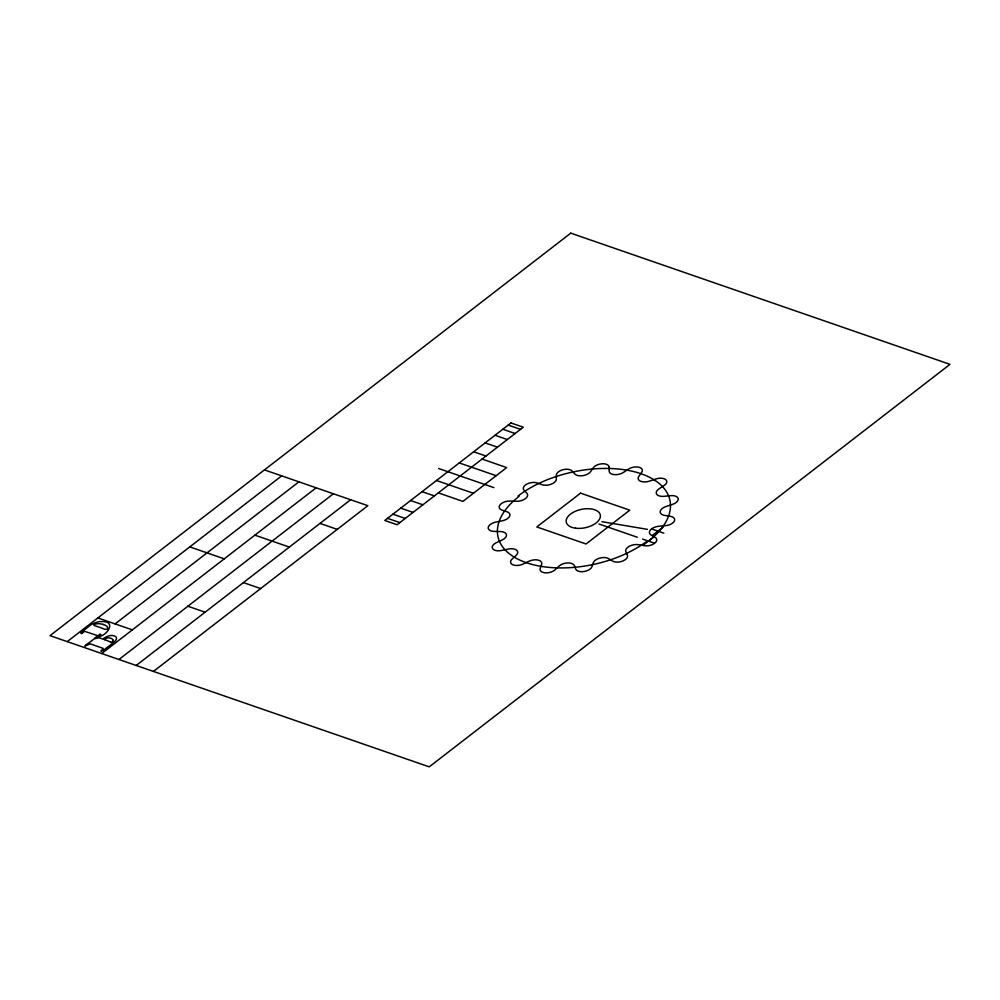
<?xml version="1.0" encoding="UTF-8"?>
<svg xmlns="http://www.w3.org/2000/svg" width="1000" height="1000" viewBox="0 0 1000 1000"><rect width="100%" height="100%" fill="white"/><g stroke="black" fill="none" stroke-linecap="round" stroke-linejoin="round"><path stroke-width="1.5" d="M95.9 637.513L100.062 634.05L100.975 634.637A8.4 4.525 -11.9 0 1 100.75 634.875L100.688 634.938A13.462 7.25 -11.9 0 0 100.325 635.312A10.888 5.863 -11.9 0 0 99.763 635.8L99.4 636.125A10.888 5.863 -11.9 0 1 98.837 636.6L98.475 637.562L102.963 639.113L103.825 638.45M110.125 645.263L114.45 641.65A9 4.85 -11.9 0 0 116.525 638.4L116.275 637.413A6.775 3.65 -11.9 0 0 114.738 636.1L112.963 635.575A5.575 3 -11.9 0 0 110.6 635.538L108.688 635.913A11.262 6.062 -11.9 0 0 103.863 638.462M67.237 641.612L281.675 475.875M82.137 633.325L82.163 633.3A9.825 5.3 -11.9 0 0 83.075 632.438L84.1 631.663A1.363 0.737 -11.9 0 1 84.575 631.362M115.113 623.9L298.913 481.838M101.713 653.538L316.15 487.8M118.95 659.5L333.387 493.762M136.188 665.462L350.625 499.738M153.425 671.425L367.863 505.7L264.438 469.913M652.688 535.175L663.188 527.062M643.225 545.175L653.725 537.05M109.812 645.5L109.738 645.562A17.512 9.438 -11.9 0 1 108.1 646.688L104.65 649.362A17.512 9.438 -11.9 0 1 103.338 650.5L100.825 651.137L103.175 648.7A1.412 0.762 -11.9 0 0 103.075 648.35L94.4 645.325A8.4 4.525 -11.9 0 1 94.012 645.163L93.725 645.037A15.562 8.387 -11.9 0 0 92.688 644.613L89.862 643.838A3.675 1.988 -11.9 0 0 88.938 644.4L84.913 646.137L85.463 645.175A21.188 11.413 -11.9 0 1 87.025 644.1L88.338 643.288A13.5 7.275 -11.9 0 0 88.763 643.012L96.237 637.225A7.262 3.912 -11.9 0 0 97.338 636.5L97.338 635.562L84.738 631.362M98.05 637.6L99.975 636.45A5.9 3.175 -11.9 0 0 100.4 636.188C107.562 634.438 115.487 622.05 103.612 621.625A10.113 5.45 -11.9 0 0 100.188 621.6L97.175 622.112A13.675 7.362 -11.9 0 0 90.225 625.288L81.487 632.2A5.088 2.737 -11.9 0 0 80.662 632.938L81.587 633.612A1.25 0.675 -11.9 0 1 81.938 633.425M601.912 521.688L647.425 529.35M95.075 638.638L96.988 638.212A17.075 9.2 -11.9 0 0 98.038 637.6M508.2 425.087L520.513 429.338M502.812 429.25L515.125 433.512M495.012 435.275L507.325 439.538M485.163 442.9L497.475 447.15M473.675 451.775L485.988 456.025M482.062 459.062L506.675 467.587L462.925 501.4L438.312 492.875M652.038 529.075L663.85 533.162M459.25 462.925L496.175 475.7M438.65 468.525L493.875 487.625M598.95 523.975L637.238 537.225M642.562 539.062L654.375 543.162M436.5 480.5L473.425 493.288M422.075 491.662L434.375 495.913M410.588 500.538L422.9 504.787M400.725 508.15L413.038 512.413M392.938 514.175L405.238 518.438M387.537 518.35L399.85 522.6M319.988 523.413L337.225 529.375M254.875 535.163L289.35 547.087M189.775 546.9L224.25 558.837M243.4 582.6L260.65 588.562M187.875 606.225L205.113 612.188M97.875 617.938L132.35 629.862M104.488 639.65L106.962 640.5A8.562 4.612 -11.9 0 0 108.05 641L108.3 641.087A11.425 6.162 -11.9 0 1 109.537 641.637A10.062 5.425 -11.9 0 1 110.312 641.963L110.887 642.225M112.85 639.763L113.062 640.713A3.125 1.688 -11.9 0 1 112.55 641.6L112.25 641.85A1.837 0.988 -11.9 0 1 111.625 642.212A1.375 0.737 -11.9 0 1 110.85 642.275M647.487 540.775A87.212 46.988 -11.9 0 1 526.225 562.65A87.212 46.988 -11.9 0 1 519.075 496.35M518.088 496A88.55 47.713 -11.9 0 1 641.2 473.787A88.55 47.713 -11.9 0 1 648.475 541.112M112.8 639.775A6.375 3.438 -11.9 0 0 107.963 637.85A3.562 1.925 -11.9 0 0 105.162 638.913L105.037 639A4.037 2.175 -11.9 0 0 104.388 639.612M103.35 624.538A15.125 8.15 -11.9 0 1 107.212 626.6L107.75 628.212A3.575 1.925 -11.9 0 1 107.238 629.087L104.975 629.388A22.2 11.963 -11.9 0 1 104.113 629.062L103.1 628.65A24.875 13.4 -11.9 0 0 102.163 628.3A22.975 12.375 -11.9 0 0 100.525 627.625L94.113 625.487L93.787 624.6A2.875 1.55 -11.9 0 1 94.663 624.15L97.475 623.7A11.413 6.15 -11.9 0 1 98.625 623.713A14.1 7.6 -11.9 0 1 103.413 624.487M94.925 638.35A1.613 0.862 -11.9 0 1 95.25 637.975M609.15 467.3L609.138 471.012A8.7 4.688 -11.9 0 0 614.263 474.625A8.7 4.688 -11.9 0 0 623.525 472.388L628.425 469.137A8.425 4.537 -11.9 0 1 638.9 467.212A8.425 4.537 -11.9 0 1 641.65 472.438L638.913 476.238A8.7 4.688 -11.9 0 0 640.4 481.175A8.7 4.688 -11.9 0 0 649.5 481.125L655.825 478.988A8.425 4.537 -11.9 0 1 665.675 479.562A8.425 4.537 -11.9 0 1 664.05 485.562L659.075 488.787A8.7 4.688 -11.9 0 0 656.663 494.175A8.7 4.688 -11.9 0 0 664.025 496.325L670.688 495.675A8.425 4.537 -11.9 0 1 678.2 498.65A8.425 4.537 -11.9 0 1 672.5 504.387L666.125 506.475A8.7 4.688 -11.9 0 0 660.238 511.4A8.7 4.688 -11.9 0 0 664.587 515.388L670.438 516.325A8.425 4.537 -11.9 0 1 674.3 521.188A8.425 4.537 -11.9 0 1 665.512 525.662L658.85 526.25A8.7 4.688 -11.9 0 0 650.5 529.862A8.7 4.688 -11.9 0 0 651.087 534.987L655.113 537.362A8.425 4.537 -11.9 0 1 654.675 543.263A8.425 4.537 -11.9 0 1 644.3 545.712L638.513 544.7A8.7 4.688 -11.9 0 0 629.138 546.375A8.7 4.688 -11.9 0 0 625.875 551.75L627.362 555.15A8.425 4.537 -11.9 0 1 622.7 561.062A8.425 4.537 -11.9 0 1 612.55 561.062L608.625 558.638A8.7 4.688 -11.9 0 0 599.85 558.075A8.7 4.688 -11.9 0 0 593.288 562.775L592 566.613A8.425 4.537 -11.9 0 1 583.913 571.525A8.425 4.537 -11.9 0 1 575.725 569.075L574.35 565.638A8.7 4.688 -11.9 0 0 567.7 562.938A8.7 4.688 -11.9 0 0 558.975 566.15L555.125 569.763A8.425 4.537 -11.9 0 1 545.013 572.825A8.425 4.537 -11.9 0 1 540.212 568.337L541.625 564.5A8.7 4.688 -11.9 0 0 538.237 560.125A8.7 4.688 -11.9 0 0 528.862 561.3L523.112 564.05A8.425 4.537 -11.9 0 1 512.725 564.738A8.425 4.537 -11.9 0 1 512.15 559L516.1 555.413A8.7 4.688 -11.9 0 0 516.562 550.138A8.7 4.688 -11.9 0 0 508.15 549.062L501.512 550.487A8.425 4.537 -11.9 0 1 492.638 548.675A8.425 4.537 -11.9 0 1 496.388 542.663L502.188 539.963A8.7 4.688 -11.9 0 0 506.425 534.675A8.7 4.688 -11.9 0 0 500.438 531.55L494.05 531.4A8.425 4.537 -11.9 0 1 488.225 527.4A8.425 4.537 -11.9 0 1 495.637 522.163L502.3 520.8A8.7 4.688 -11.9 0 0 509.575 516.438A8.7 4.688 -11.9 0 0 507.05 511.788L502.013 510.087A8.425 4.537 -11.9 0 1 500.25 504.588A8.425 4.537 -11.9 0 1 510.05 501.037L516.413 501.262A8.7 4.688 -11.9 0 0 525.475 498.562A8.7 4.688 -11.9 0 0 526.838 493.2L524.025 490.238A8.425 4.537 -11.9 0 1 526.638 484.2A8.425 4.537 -11.9 0 1 537.125 482.95L542.087 484.712A8.7 4.688 -11.9 0 0 551.362 484.137A8.7 4.688 -11.9 0 0 556.388 479L556.287 475.3A8.425 4.537 -11.9 0 1 562.8 469.762A8.425 4.537 -11.9 0 1 572.175 471.012L574.888 474.012A8.7 4.688 -11.9 0 0 582.762 475.675A8.7 4.688 -11.9 0 0 590.588 471.637L593.212 467.825A8.425 4.537 -11.9 0 1 602.525 463.75A8.425 4.537 -11.9 0 1 609.15 467.3M570.763 233.15L50 635.65L429.237 766.85L950 364.35L570.763 233.15M510.962 422.95L384.787 520.475L397.088 524.738L523.275 427.212L510.962 422.95M580.538 493.137L536.788 526.95L586.025 543.987L629.775 510.175L580.538 493.137M575.6 528.2A17.387 9.375 -11.9 0 0 600.375 515.475A17.387 9.375 -11.9 0 0 573.85 512A17.387 9.375 -11.9 0 0 575.6 528.2"/></g></svg>
